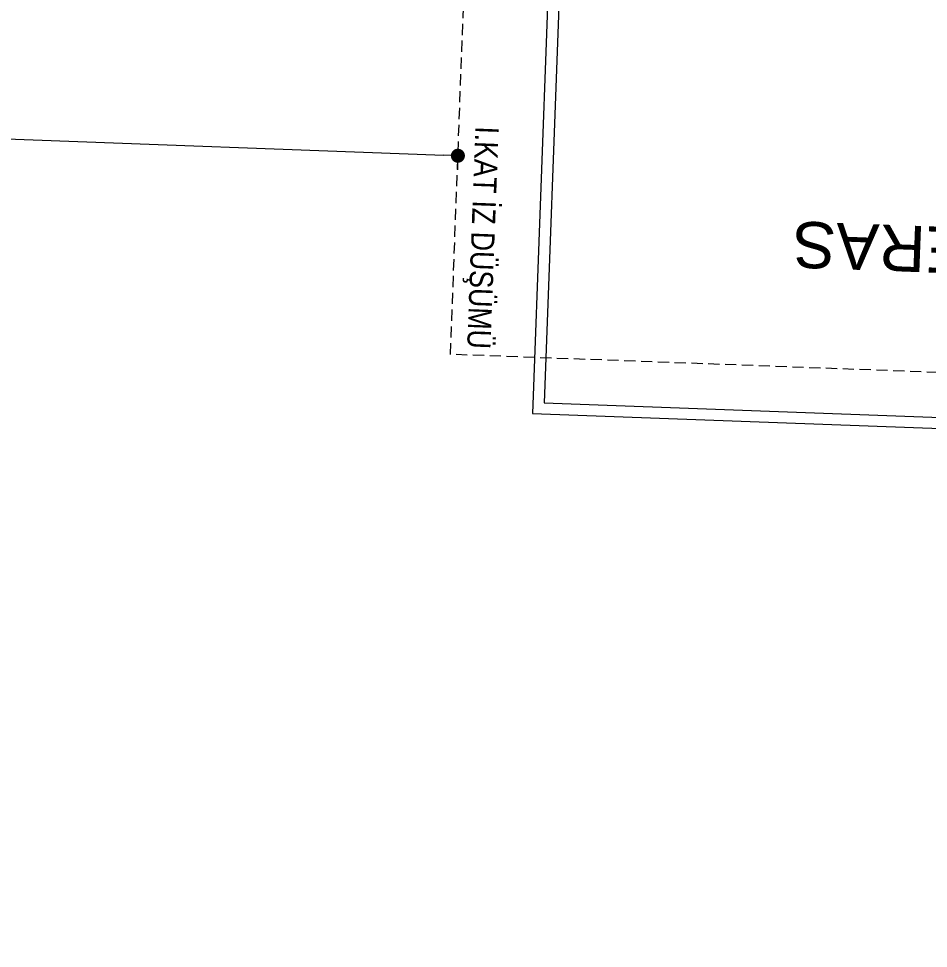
# Model space of a CAD drawing. Header units: centimetres. Extents: x 63871 to 181827, y -95930 to 42199.
# Drawn here: x 151887.6 to 152212.1, y 26827.9 to 27159.6 of the extents above; entities that cross this region are included whole.
import ezdxf

# ---------------------------------------------------------------- set-up
doc = ezdxf.new("R2010")
doc.units = ezdxf.units.CM
doc.linetypes.add('11-021_500-SatisOfisi_220512$0${ Diamond }', pattern=[12, 4, -2, 2, 2, -2])
for name, color, linetype, lineweight in [('A-AREA-IDEN', 7, 'Continuous', 9), ('A-FLOR-HRAL', 11, 'Continuous', 9), ('ARM_Pen_No__252', 8, 'Continuous', 18), ('İz DÜŞÜMÜ', 7, '11-021_500-SatisOfisi_220512$0${ Diamond }', 18), ('OLUK', 222, 'Continuous', 15)]:
    doc.layers.add(name, color=color, linetype=linetype, lineweight=lineweight)
doc.layers.add('Dıış Ölçü', color=140, linetype='Continuous')
doc.styles.add('Arial', font='Arial.ttf', dxfattribs={"height": 250})
doc.styles.add('MtXpl_Arial_Narrow_1', font='')
doc.styles.add('RomanS', font='')
doc.styles.get('MtXpl_Arial_Narrow_1').set_extended_font_data('Arial Narrow')
doc.styles.get('RomanS').set_extended_font_data('Stylus BT')
doc.dimstyles.new('BÖYÜK', dxfattribs={"dimtxt": 70, "dimasz": 5, "dimexe": 5, "dimexo": 5, "dimgap": 2, "dimtad": 3, "dimdec": 0, "dimzin": 0, "dimdsep": 46, "dimtxsty": 'RomanS', "dimblk": 'DOT', "dimcen": 5, "dimadec": 0, "dimazin": 0, "dimtfac": 1, "dimtdec": 0, "dimtix": 1, "dimtofl": 0, "dimtmove": 1, "dimatfit": 0, "dimldrblk": 'DOT', "dimfxl": 10, "dimfxlon": 1, "dimtolj": 1, "dimtzin": 0, "dimarcsym": 0})

# ---------------------------------------------------------------- blocks, each defined once
blk = doc.blocks.new('HRD')
at = {"layer": 'A-FLOR-HRAL'}
for p, q in [((154389.63, 36367.48), (153819.63, 36367.48)), ((154389.63, 36197.48), (154389.63, 36367.48)), ((154385.63, 36363.48), (153823.63, 36363.48)), ((154385.63, 36197.48), (154385.63, 36363.48))]:
    blk.add_line(p, q, dxfattribs=at)
at = {"layer": 'İz DÜŞÜMÜ'}
blk.add_lwpolyline([(153819.63, 36347.48), (154419.63, 36347.49), (154419.63, 35292.49), (154159.63, 35292.49), (154159.63, 35357.48), (153819.63, 35357.48), (153819.63, 36347.48)], dxfattribs=at)
at = {"style": 'MtXpl_Arial_Narrow_1'}
blk.add_text('I.KAT İZ DÜŞÜMÜ', height=8.316, rotation=89.957, dxfattribs=at).set_placement((154413.75, 36265.76))
at = {"layer": 'A-AREA-IDEN', "insert": (154221.71, 36311.97), "char_height": 16.4692, "width": 224.1999, "attachment_point": 2, "line_spacing_factor": 0.941778, "style": 'Arial'}
blk.add_mtext('ZEMİN TERAS', dxfattribs=at)
blk = doc.blocks.new('_Dot')
at = {"color": 0, "linetype": 'ByBlock', "lineweight": -2}
blk.add_line((-0.5, 0), (-1, 0), dxfattribs=at)
at = {"color": 0, "linetype": 'ByBlock', "const_width": 0.5}
blk.add_lwpolyline([(-0.25, 0, 1), (0.25, 0, 1)], format="xyb", close=True, dxfattribs=at)
blk = doc.blocks.new('*D216')
at = {"layer": 'Defpoints', "color": 0, "transparency": 16777216}
for p in [(-5508.15, 10969.79), (-4384.55, 10928.06, 0), (-4384.55, 10928.06)]:
    blk.add_point(p, dxfattribs=at)
at = {"layer": 'Dıış Ölçü', "color": 0, "lineweight": -2, "transparency": 16777216}
for p, q in [((-5508.15, 10969.79), (-5508.34, 10964.79)), ((-5503.15, 10969.6), (-4389.55, 10928.25)), ((-4384.55, 10928.06), (-4384.74, 10923.07))]:
    blk.add_line(p, q, dxfattribs=at)
at = {"layer": 'Dıış Ölçü', "color": 0, "lineweight": -2, "transparency": 16777216, "xscale": 5, "yscale": 5, "zscale": 5}
for p, rotation in [((-5508.15, 10969.79), 177.8731903117566), ((-4384.55, 10928.06), 357.8731903117566)]:
    blk.add_blockref('_Dot', p, dxfattribs=dict(at, rotation=rotation))
at = {"layer": 'Dıış Ölçü', "color": 0, "transparency": 16777216, "insert": (-4944.92, 10987.46), "char_height": 70, "attachment_point": 5, "rotation": 357.8732, "style": 'RomanS'}
blk.add_mtext('\\A1;1124', dxfattribs=at)
blk = doc.blocks.new('yerleşim planı')
at = {"layer": 'ARM_Pen_No__252'}
h = blk.add_hatch(dxfattribs=at)
h.set_pattern_fill('AR-HBONE', color=256, scale=0.51)
h.set_pattern_definition([(45, (-177987.134, -15156.517), (0, 73.27889), [155.448, -51.816]), (135, (-177950.495, -15119.877), (7e-15, 73.27889), [155.448, -51.816])])
h.paths.add_polyline_path([(-2142.28, 12350.54), (-6158.02, 12350.54), (-5113.15, 15429.31), (-2007.04, 15429.31)], flags=16)
h.paths.add_polyline_path([(-2155.45, 12050.81), (-2289.18, 9006.52), (-7230.37, 9110.99), (-6232.66, 12050.81)], flags=16)
h.paths.add_polyline_path([(-1993.99, 15726.33), (-2007.04, 15429.31), (-5113.15, 15429.31), (-2392.44, 23446.06), (-2901.07, 23669.61), (-7833.02, 9123.73), (-10553.48, 9181.25), (-10718.93, 8734.63), (588.09, 8496.02), (607.89, 8945.26), (-1738.17, 8994.87), (-1127.77, 22890.2), (-1668.84, 23128.02), (-1970.99, 15726.33)])
at = {"rotation": 177.873189238168}
blk.add_blockref('HRD', (151274.98, 41448.93, 0), dxfattribs=at)
at = {"layer": 'Dıış Ölçü'}
dim = blk.add_aligned_dim(p1=(-5508.15, 10969.79), p2=(-4384.55, 10928.06, 0), distance=0, dimstyle='BÖYÜK', dxfattribs=at)
dim.commit()
dim.dimension.update_dxf_attribs({"geometry": '*D216', "text_midpoint": (-4944.92, 10987.46)})

msp = doc.modelspace()

# ---------------------------------------------------------------- block references
at = {"layer": 'OLUK'}
msp.add_blockref('yerleşim planı', (156428.79, 16182.58), dxfattribs=at)

doc.saveas('drawing.dxf')
